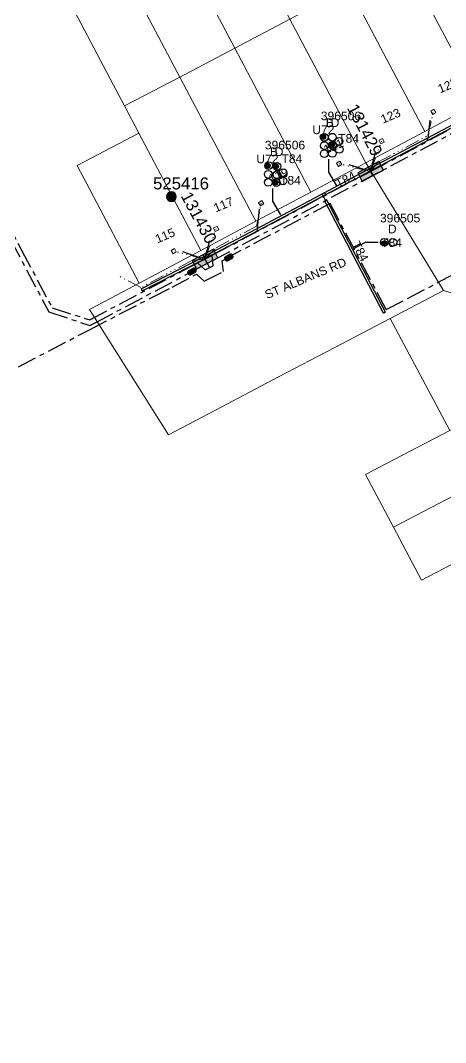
# Model space of a CAD drawing. Header units: metres. Extents: x 0 to 304202, y 0 to 6270858.
# Drawn here: x 303412.2 to 303500.8, y 6270068.2 to 6270281.1 of the extents above; entities that cross this region are included whole.
import ezdxf
from ezdxf import colors
from ezdxf.entities.mleader import LeaderData, LeaderLine
from ezdxf.enums import TextEntityAlignment as Align
from ezdxf.math import Vec2, Vec3

# ---------------------------------------------------------------- set-up
doc = ezdxf.new("R2010")
doc.units = ezdxf.units.M
doc.linetypes.add('Cable Exist UG', pattern=[7, 4, -1, 1, -1])
doc.linetypes.add('PHANTOMX2', pattern=[6.6, 3, -0.75, 0.2, -0.75, 0.2, -0.75, 0.2, -0.75])
doc.layers.get('0').update_dxf_attribs({"color": 6})
doc.layers.add('_User Miscellaneous10', color=252, linetype='Continuous', lineweight=13, plot=False, transparency=0.65)
for name, color, linetype, lineweight in [('Cadastre Developer_SP_NEW', 92, 'Continuous', 15), ('Cadastre Land Parcels_SP_EXT', 118, 'Continuous', 15), ('Cadastre Roads_SP_EXT', 218, 'Continuous', 15), ('Mains_HV_EXT', 13, 'Continuous', 25), ('Mains_LV_EXT', 163, 'Continuous', 25), ('Services_SP_EXT', 42, 'PHANTOMX2', 20)]:
    doc.layers.add(name, color=color, linetype=linetype, lineweight=lineweight)
for name, color, linetype in [('Duct_SP_EXT', 30, 'Continuous'), ('Equip_HV_EXT', 7, 'Continuous'), ('Equip_LV_EXT', 7, 'Continuous'), ('SupportsOH_SP_TR_HV_LV_SL_EXT', 7, 'Continuous'), ('SupportsUG_SP_LV_EXT', 7, 'Continuous'), ('Trench_SP_EXT', 7, 'Continuous')]:
    doc.layers.add(name, color=color, linetype=linetype)
doc.styles.add('iecARIAL', font='arial.ttf', dxfattribs={"height": 2})
doc.styles.add('POLE_LABEL', font='arial.ttf', dxfattribs={"height": 2})
doc.styles.get("Standard").update_dxf_attribs({"font": 'arial.ttf'})

# ---------------------------------------------------------------- blocks, each defined once
blk = doc.blocks.new('PILLAR_EXT')
blk.add_hatch(color=256).paths.add_polyline_path([(-2.5, 1), (-2.5, -1), (2.5, -1), (2.5, 1)])
for p, q in [((-2.5, 0), (2.5, 0)), ((0, 1), (0, -1))]:
    blk.add_line(p, q)
at = {"ltscale": 10}
blk.add_line((2.5, 0), (-2.5, 0), dxfattribs=at)
blk.add_lwpolyline([(-2.5, -1), (-1.25, -1), (1.25, -1), (2.5, -1), (2.5, 1), (-2.5, 1)], close=True)
at = {"width": 0.9, "flags": 8}
blk.add_attdef('ASSET_NUM', text='', height=2, rotation=90, dxfattribs=at).set_placement((-2, 4), align=Align.MIDDLE_LEFT)
for tag, p, flags in [('OWNED_BY', (0, -0.2), 9), ('STATE', (0, -0.4), 9), ('SUPPORT_TYPE', (0, -0.6), 9), ('STREETNAME', (0, -1.8), 9), ('SUBURB', (0, -2), 1), ('USAGE', (0, -0.8), 9), ('LEGEND', (0, -1), 9), ('LOCATION', (0, -1.2), 9), ('NOTES', (0, -1.4), 9), ('PARENT', (0, -1.6), 9)]:
    blk.add_attdef(tag, p, '', height=0.2, dxfattribs=dict(flags=flags))
blk = doc.blocks.new('DUCT_EXT')
blk.add_circle((0, 0.8), 0.8)
at = {"flags": 1}
blk.add_attdef('Z', (0, 0), '', height=0.2, dxfattribs=at)
at = {"flags": 9}
for tag, p in [('DUCT_CODE', (0, 0)), ('XSECT_TYPE', (0, -0.2)), ('STATE', (0, -0.6)), ('FB_REFERENCE', (0, -0.4)), ('NOTES', (0, -0.8))]:
    blk.add_attdef(tag, text='', height=0.2, dxfattribs=at).set_placement(p, align=Align.MIDDLE_LEFT)
blk = doc.blocks.new('CCP_EXT')
at = {"flags": 9}
for tag, p in [('STATE', (0, -1.8)), ('NOTES', (0, -2))]:
    blk.add_attdef(tag, text='', height=0.2, dxfattribs=at).set_placement(p, align=Align.MIDDLE_LEFT)
at = {"transparency": 33554687}
blk.add_wipeout([(0, 0.57), (0.57, 0), (0, -0.57), (-0.57, 0)], dxfattribs=at)
blk.add_lwpolyline([(-0.57, 0), (0, 0.57), (0.57, 0), (0, -0.57), (-0.57, 0)])
at = {"flags": 1}
blk.add_attdef('Z', (0, 0), '', height=0.2, dxfattribs=at)
at = {"flags": 9}
for tag, p in [('CCP_TYPE', (0, 0)), ('CONSTRUCTED_VOLTAGE', (0, -0.2)), ('OPERATING_VOLTAGE', (0, -0.6)), ('ORIENTATION', (0, -0.8)), ('OWNED_BY', (0, -1)), ('NO_PHASES', (0, -0.4)), ('USAGE', (0, -1.2)), ('LEGEND', (0, -1.4)), ('LIFE_SUPPORT', (0, -1.6))]:
    blk.add_attdef(tag, text='', height=0.2, dxfattribs=at).set_placement(p, align=Align.MIDDLE_LEFT)
blk = doc.blocks.new('POLE_EXT')
blk.add_hatch(color=256).paths.add_polyline_path([(-1, 0, 1), (1, 0, 1)])
blk.add_lwpolyline([(-1, 0, 1), (1, 0, 1)], format="xyb", close=True)
at = {"flags": 8}
blk.add_attdef('pNumber', text='', height=2, dxfattribs=at).set_placement((2.5, 2.5), align=Align.MIDDLE_CENTER)
at = {"style": 'POLE_LABEL', "flags": 9}
for tag, p in [('STRUCTURE_PLANT_NUMBER', (1.35, 0.03)), ('STREET_CODE', (1.35, -0.2))]:
    blk.add_attdef(tag, text='', height=0.2, dxfattribs=at).set_placement(p, align=Align.MIDDLE_LEFT)
at = {"flags": 9}
for tag, p in [('OWNED_BY', (1.35, -0.4)), ('SPECIAL_USE', (1.35, -0.8)), ('STATE', (1.35, -1)), ('cLV', (1.35, -1.4)), ('hDepth', (1.35, -1.6)), ('hDia', (1.35, -1.8)), ('cHV', (1.35, -2)), ('PARENT', (1.35, -0.6)), ('USAGE', (1.35, -1.2)), ('LBRACKET', (1.35, -2.2)), ('cLinedev', (1.35, -3.4)), ('pExisting', (1.35, -3.8)), ('LExisting', (1.35, -2.4)), ('LANTNUMBER', (1.35, -2.6)), ('LOther', (1.35, -2.8)), ('LRemove', (1.35, -3)), ('LEGEND', (1.35, -3.2)), ('LOCATION', (1.35, -3.6)), ('PFNUMBER', (1.35, -4)), ('NEWPFNUMBER', (1.35, -4.2)), ('pFooting', (1.35, -4.4)), ('pNew', (1.35, -4.6)), ('pRelocate', (1.35, -5)), ('pRemove', (1.35, -5.2)), ('pReplace', (1.35, -5.4)), ('pStay', (1.35, -5.6)), ('pType', (1.35, -5.8)), ('cspan', (1.35, -6)), ('STREETNAME', (1.35, -6.2)), ('SUBURB', (1.35, -6.4)), ('OPERATED_BY', (1.36, -7.01)), ('NOTES', (1.35, -6.6)), ('MAINTAINED_BY', (1.36, -6.81))]:
    blk.add_attdef(tag, text='', height=0.2, dxfattribs=at).set_placement(p, align=Align.MIDDLE_LEFT)
at = {"flags": 1}
blk.add_attdef('Z', (1.35, -7.33), '', height=0.2, dxfattribs=at)
blk = doc.blocks.new('HV_STJ_EXT')
h = blk.add_hatch(color=256)
edge = h.paths.add_edge_path()
edge.add_ellipse((-0.59, 0.13), major_axis=(0.226, 0.226), ratio=1, start_angle=45, end_angle=135)
edge.add_line((-0.91, 0.13), (-0.91, -0.13))
edge.add_ellipse((-0.59, -0.13), major_axis=(0.226, 0.226), ratio=1, start_angle=135, end_angle=225)
edge.add_line((-0.59, -0.45), (0.59, -0.45))
edge.add_ellipse((0.59, -0.13), major_axis=(-0.226, 0.226), ratio=1, start_angle=135, end_angle=225)
edge.add_line((0.91, -0.13), (0.91, 0.13))
edge.add_ellipse((0.59, 0.13), major_axis=(-0.226, 0.226), ratio=1, start_angle=225, end_angle=315)
edge.add_line((0.59, 0.45), (-0.59, 0.45))
blk.add_lwpolyline([(-0.91, 0.13), (-0.91, -0.13, 0.414214), (-0.59, -0.45), (0.59, -0.45, 0.414214), (0.91, -0.13), (0.91, 0.13, 0.414214), (0.59, 0.45), (-0.59, 0.45, 0.414214)], format="xyb", close=True)
for tag, flags, p in [('ORIENTATION', 9, (1.5, 0)), ('Z', 1, (1.5, -0.8)), ('USAGE', 9, (1.5, -0.2)), ('LEGEND', 9, (1.5, -0.4)), ('NOTES', 9, (1.5, -0.6))]:
    blk.add_attdef(tag, text='', height=0.2, dxfattribs=dict(flags=flags)).set_placement(p, align=Align.MIDDLE_LEFT)
blk = doc.blocks.new('LV_STJ_EXT')
h = blk.add_hatch(color=256)
edge = h.paths.add_edge_path()
edge.add_ellipse((-0.59, 0.13), major_axis=(0.226, 0.226), ratio=1, start_angle=45, end_angle=135)
edge.add_line((-0.91, 0.13), (-0.91, -0.13))
edge.add_ellipse((-0.59, -0.13), major_axis=(0.226, 0.226), ratio=1, start_angle=135, end_angle=225)
edge.add_line((-0.59, -0.45), (0.59, -0.45))
edge.add_ellipse((0.59, -0.13), major_axis=(-0.226, 0.226), ratio=1, start_angle=135, end_angle=225)
edge.add_line((0.91, -0.13), (0.91, 0.13))
edge.add_ellipse((0.59, 0.13), major_axis=(-0.226, 0.226), ratio=1, start_angle=225, end_angle=315)
edge.add_line((0.59, 0.45), (-0.59, 0.45))
blk.add_lwpolyline([(-0.91, 0.13), (-0.91, -0.13, 0.414214), (-0.59, -0.45), (0.59, -0.45, 0.414214), (0.91, -0.13), (0.91, 0.13, 0.414214), (0.59, 0.45), (-0.59, 0.45, 0.414214)], format="xyb", close=True)
at = {"flags": 1}
blk.add_attdef('Z', (0, 0), '', height=0.2, dxfattribs=at)
at = {"flags": 9}
for tag, p in [('ORIENTATION', (0, 0)), ('USAGE', (0, -0.2)), ('LEGEND', (0, -0.4)), ('NOTES', (0, -0.6))]:
    blk.add_attdef(tag, text='', height=0.2, dxfattribs=at).set_placement(p, align=Align.MIDDLE_LEFT)
blk = doc.blocks.new('CABLE_LARGE_EXT')
h = blk.add_hatch(color=256)
edge = h.paths.add_edge_path()
edge.add_arc((0, 0.55), 0.55, 0, 360)
blk.add_circle((0, 0.55), 0.55)
at = {"flags": 1}
blk.add_attdef('Z', (0, 0), '', height=0.2, dxfattribs=at)
at = {"flags": 9}
for tag, p in [('COND_CODE', (0, 0)), ('STATE', (0, -0.4)), ('XSECT_SIZE', (0, -0.6)), ('FB_REFERENCE', (0, -0.2)), ('NOTES', (0, -0.8))]:
    blk.add_attdef(tag, text='', height=0.2, dxfattribs=at).set_placement(p, align=Align.MIDDLE_LEFT)

msp = doc.modelspace()

# ---------------------------------------------------------------- linework, layer by layer
at = {"layer": 'Cadastre Land Parcels_SP_EXT', "linetype": 'Continuous'}
for points in [[(303468.349, 6270281.409), (303452.494, 6270311.514), (303441.014, 6270305.484), (303456.87, 6270275.378), (303468.349, 6270281.409)], [(303456.87, 6270275.378), (303441.014, 6270305.484), (303429.534, 6270299.453), (303445.391, 6270269.347), (303456.87, 6270275.378)], [(303445.391, 6270269.347), (303429.534, 6270299.453), (303418.054, 6270293.423), (303430.939, 6270268.964), (303433.912, 6270263.316), (303445.391, 6270269.347)], [(303519.399, 6270270.185), (303503.668, 6270299.967), (303492.189, 6270293.936), (303507.941, 6270264.099), (303519.399, 6270270.185)], [(303507.941, 6270264.099), (303492.189, 6270293.936), (303480.71, 6270287.905), (303496.483, 6270258.014), (303507.941, 6270264.099)], [(303496.483, 6270258.014), (303480.71, 6270287.905), (303468.349, 6270281.409), (303484.144, 6270251.46), (303496.483, 6270258.014)], [(303484.144, 6270251.46), (303468.349, 6270281.409), (303456.87, 6270275.378), (303472.685, 6270245.374), (303484.144, 6270251.46)], [(303472.685, 6270245.374), (303456.87, 6270275.378), (303445.391, 6270269.347), (303461.227, 6270239.287), (303472.685, 6270245.374)], [(303461.227, 6270239.287), (303445.391, 6270269.347), (303433.912, 6270263.316), (303436.887, 6270257.668), (303449.769, 6270233.202), (303461.227, 6270239.287)], [(303449.769, 6270233.202), (303436.887, 6270257.668), (303424.018, 6270250.905), (303436.922, 6270226.378), (303449.769, 6270233.202)], [(303517.208, 6270203.866), (303507.142, 6270222.827), (303500.379, 6270224.891), (303489.258, 6270219.056), (303501.65, 6270195.725), (303517.208, 6270203.866)], [(303523.055, 6270192.851), (303517.208, 6270203.866), (303501.65, 6270195.725), (303489.949, 6270189.601), (303484.098, 6270186.539), (303489.945, 6270175.522), (303523.055, 6270192.851)], [(303528.901, 6270181.836), (303523.055, 6270192.851), (303489.945, 6270175.522), (303495.793, 6270164.507), (303528.901, 6270181.836)]]:
    msp.add_lwpolyline(points, close=True, dxfattribs=at)
at = {"layer": 'Duct_SP_EXT'}
for p, q in [((303496.886, 6270256.574), (303496.998, 6270256.362)), ((303496.886, 6270256.574), (303496.998, 6270256.362)), ((303497.111, 6270256.15), (303496.998, 6270256.362)), ((303497.111, 6270256.15), (303496.998, 6270256.362)), ((303485.128, 6270250.329), (303485.24, 6270250.117)), ((303485.128, 6270250.329), (303485.24, 6270250.117)), ((303485.353, 6270249.905), (303485.24, 6270250.117)), ((303485.353, 6270249.905), (303485.24, 6270250.117)), ((303475.556, 6270245.245), (303475.669, 6270245.033)), ((303475.557, 6270245.245), (303475.669, 6270245.033)), ((303475.782, 6270244.822), (303475.669, 6270245.033)), ((303475.782, 6270244.822), (303475.669, 6270245.033)), ((303475.612, 6270243.474), (303475.825, 6270243.585)), ((303487.827, 6270220.151), (303475.612, 6270243.474)), ((303476.037, 6270243.696), (303475.825, 6270243.585)), ((303488.253, 6270220.374), (303476.037, 6270243.696)), ((303461.437, 6270237.719), (303461.55, 6270237.507)), ((303461.438, 6270237.719), (303461.55, 6270237.507)), ((303461.663, 6270237.295), (303461.55, 6270237.507)), ((303461.662, 6270237.295), (303461.55, 6270237.507)), ((303450.385, 6270231.876), (303450.497, 6270231.664)), ((303450.388, 6270231.878), (303450.497, 6270231.664)), ((303450.607, 6270231.45), (303450.497, 6270231.664)), ((303450.61, 6270231.452), (303450.497, 6270231.664)), ((303437.389, 6270225.222), (303437.499, 6270225.008)), ((303437.608, 6270224.795), (303437.499, 6270225.008)), ((303487.827, 6270220.151), (303488.04, 6270220.262)), ((303488.253, 6270220.374), (303488.04, 6270220.262))]:
    msp.add_line(p, q, dxfattribs=at)
for points in [[(303476.375, 6270252.223), (303476.375, 6270249.556), (303478.052, 6270246.686)], [(303464.723, 6270246.152), (303464.723, 6270243.486), (303466.4, 6270240.615)], [(303486.71, 6270234.88), (303484.065, 6270234.88), (303481.575, 6270233.56)]]:
    msp.add_lwpolyline(points, dxfattribs=at)
at = {"layer": 'Mains_LV_EXT', "linetype": 'Cable Exist UG'}
msp.add_lwpolyline([(303488.438, 6270220.884), (303492.855, 6270223.202), (303492.855, 6270223.202), (303517.114, 6270235.929), (303519.92, 6270237.525), (303519.92, 6270237.525), (303518.63, 6270241.242), (303530.102, 6270247.261), (303533.578, 6270244.567)], dxfattribs=at)
at = {"layer": 'Trench_SP_EXT', "linetype": 'Cable Exist UG'}
for points in [[(303497.482, 6270260.347), (303497.095, 6270256.539)], [(303475.816, 6270243.567), (303475.174, 6270244.77)], [(303445.974, 6270232.967), (303450.609, 6270231.4), (303451.804, 6270235.848)], [(303451.59, 6270229.733), (303450.497, 6270231.664)]]:
    msp.add_lwpolyline(points, dxfattribs=at)

# ---------------------------------------------------------------- block references
at = {"layer": 'Duct_SP_EXT'}
for name, p in [('CABLE_LARGE_EXT', (303475.227, 6270256.344)), ('CABLE_LARGE_EXT', (303476.949, 6270254.613)), ('DUCT_EXT', (303466.893, 6270246.913)), ('DUCT_EXT', (303466.914, 6270248.632))]:
    msp.add_blockref(name, p, dxfattribs=at)
for name, p, rotation in [('DUCT_EXT', (303474.712, 6270256.798), 269.5837323948675), ('DUCT_EXT', (303476.388, 6270256.816), 269.8935672485853), ('DUCT_EXT', (303474.712, 6270255.085), 269.6082069237326), ('DUCT_EXT', (303476.37, 6270255.14), 269.5527340606093), ('DUCT_EXT', (303477.803, 6270255.978), 269.5577457965875), ('DUCT_EXT', (303477.822, 6270254.284), 269.0244877988931), ('DUCT_EXT', (303474.712, 6270253.372), 269.9713220421934), ('DUCT_EXT', (303476.388, 6270253.427), 270.1865322627817), ('DUCT_EXT', (303463.134, 6270250.902), 269.6054296917052), ('CABLE_LARGE_EXT', (303463.134, 6270250.902), 270.3819296306791), ('DUCT_EXT', (303464.87, 6270250.731), 268.3117710233238), ('CABLE_LARGE_EXT', (303464.87, 6270250.731), 268.873542757234), ('DUCT_EXT', (303463.048, 6270249.081), 269.6895467391117), ('DUCT_EXT', (303464.848, 6270248.995), 269.7508616942554), ('DUCT_EXT', (303463.07, 6270247.409), 268.8795735971176), ('CABLE_LARGE_EXT', (303464.741, 6270247.366), 269.7234821532867), ('DUCT_EXT', (303464.741, 6270247.366), 269.9999999999998), ('DUCT_EXT', (303488.034, 6270234.122), 0.3538012448809271), ('DUCT_EXT', (303489.855, 6270234.087), 359.9738297023954), ('CABLE_LARGE_EXT', (303488.034, 6270234.122), 359.5006951124039)]:
    msp.add_blockref(name, p, dxfattribs=dict(at, rotation=rotation))
at = {"layer": 'Equip_HV_EXT', "rotation": 28.10892119503363}
msp.add_blockref('HV_STJ_EXT', (303447.957, 6270228.834), dxfattribs=at)
at = {"layer": 'Equip_LV_EXT', "rotation": 28.97349769895932}
msp.add_blockref('LV_STJ_EXT', (303455.637, 6270231.739), dxfattribs=at)
at = {"layer": 'SupportsOH_SP_TR_HV_LV_SL_EXT'}
ref = msp.add_blockref('POLE_EXT', (303443.669, 6270244.43), dxfattribs=at)
ref.add_attrib('ASSET_NUM', '525416', dxfattribs={"layer": '0', "height": 2.5, "style": 'POLE_LABEL'}).set_placement((303445.669, 6270245.18), align=Align.BOTTOM_CENTER)
at = {"layer": 'SupportsUG_SP_LV_EXT'}
ref = msp.add_blockref('PILLAR_EXT', (303485.158, 6270249.662), dxfattribs=dict(at, rotation=28.00941182109485))
ref.add_attrib('ASSET_NUM', '131429', dxfattribs={"layer": '0', "height": 2.5, "rotation": 297.46461, "style": 'iecARIAL'}).set_placement((303486.658, 6270253.162), align=Align.MIDDLE_RIGHT)
ref = msp.add_blockref('PILLAR_EXT', (303450.662, 6270231.42), dxfattribs=dict(at, rotation=27.70627430790893))
ref.add_attrib('ASSET_NUM', '131430', dxfattribs={"layer": '0', "height": 2.5, "rotation": 298.24008, "style": 'iecARIAL'}).set_placement((303452.162, 6270234.92), align=Align.MIDDLE_RIGHT)

# ---------------------------------------------------------------- texts
at = {"layer": 'Cadastre Land Parcels_SP_EXT'}
for s, rotation, p in [('125', 22.88916, (303499.634, 6270265.939)), ('123', 22.89048, (303487.736, 6270259.62)), ('121', 22.89117, (303475.839, 6270253.301)), ('119', 22.89117, (303464.381, 6270247.216)), ('117', 22.88916, (303452.924, 6270241.13)), ('115', 22.892, (303440.772, 6270234.677))]:
    msp.add_text(s, height=1.8, rotation=rotation, dxfattribs=at).set_placement(p)
at = {"layer": 'Cadastre Roads_SP_EXT'}
msp.add_text('ST ALBANS RD', height=1.8, rotation=22.88916, dxfattribs=at).set_placement((303463.592, 6270223.059))
at = {"layer": 'Duct_SP_EXT'}
for s, p in [('396506', (303474.79, 6270260.343)), ('U72', (303473.008, 6270257.45)), ('B', (303475.834, 6270258.943)), ('D', (303476.84, 6270258.943)), ('T84', (303478.418, 6270255.662)), ('396506', (303463.138, 6270254.273)), ('B', (303464.182, 6270252.873)), ('D', (303465.188, 6270252.873)), ('U72', (303461.356, 6270251.379)), ('T84', (303466.606, 6270251.417)), ('T84', (303466.301, 6270246.932)), ('396505', (303487.114, 6270239.051)), ('D', (303488.77, 6270236.793)), ('T84', (303487.36, 6270233.949))]:
    msp.add_text(s, height=1.8, dxfattribs=at).set_placement(p)
at = {"layer": 'Mains_LV_EXT'}
msp.add_text('T84', height=1.8, rotation=297.94566, dxfattribs=at).set_placement((303481.199, 6270234.529))

# ---------------------------------------------------------------- next in the draw order: block references
at = {"layer": 'Services_SP_EXT'}
for p, rotation in [((303498.23, 6270262.106), 256.7385206332171), ((303487.459, 6270255.983), 250.0094118513584), ((303478.63, 6270251.287), 346.0094119639132), ((303462.365, 6270243.042), 258.816034214977), ((303452.997, 6270237.729), 249.7062741063413), ((303444.143, 6270233.08), 345.7062742823153)]:
    msp.add_blockref('CCP_EXT', p, dxfattribs=dict(at, rotation=rotation))

# ---------------------------------------------------------------- next in the draw order: linework, layer by layer
at = {"layer": 'Cadastre Roads_SP_EXT', "linetype": 'Continuous'}
msp.add_lwpolyline([(303454.169, 6270200.647), (303465.866, 6270206.784), (303477.562, 6270212.92), (303489.258, 6270219.056), (303500.379, 6270224.891), (303484.144, 6270251.46), (303472.685, 6270245.374), (303461.227, 6270239.287), (303449.769, 6270233.202), (303436.922, 6270226.378), (303426.624, 6270220.909), (303443.053, 6270194.814), (303454.169, 6270200.647)], close=True, dxfattribs=at)
at = {"layer": 'Duct_SP_EXT'}
for p, q in [((303520.525, 6270269.129), (303496.886, 6270256.574)), ((303520.75, 6270268.705), (303497.111, 6270256.15)), ((303496.886, 6270256.574), (303485.128, 6270250.329)), ((303497.111, 6270256.15), (303485.353, 6270249.905)), ((303485.128, 6270250.329), (303475.557, 6270245.245)), ((303485.353, 6270249.905), (303475.782, 6270244.822)), ((303475.556, 6270245.245), (303461.437, 6270237.719)), ((303475.782, 6270244.822), (303461.663, 6270237.295)), ((303461.438, 6270237.719), (303450.385, 6270231.876)), ((303461.662, 6270237.295), (303450.61, 6270231.452)), ((303437.389, 6270225.222), (303450.388, 6270231.878)), ((303437.608, 6270224.795), (303450.607, 6270231.45))]:
    msp.add_line(p, q, dxfattribs=at)
at = {"layer": 'Mains_HV_EXT', "linetype": 'Cable Exist UG'}
for points in [[(303508.329, 6270355.523), (303509.213, 6270353.826), (303507.514, 6270352.758), (303507.514, 6270352.758), (303506.435, 6270352.124), (303391.092, 6270291.521), (303393.477, 6270286.598), (303392.572, 6270283.489), (303392.572, 6270283.489), (303391.937, 6270281.506), (303389.669, 6270274.192), (303391.251, 6270271.203), (303391.251, 6270271.203), (303391.579, 6270270.442), (303406.166, 6270242.925), (303406.166, 6270242.925), (303406.94, 6270241.572), (303418.13, 6270220.441), (303426.696, 6270217.569), (303426.696, 6270217.569), (303427.916, 6270218.198), (303447.957, 6270228.834)], [(303447.957, 6270228.834), (303452.304, 6270231.152), (303452.304, 6270231.152), (303562.994, 6270289.943), (303564.3, 6270290.627), (303564.3, 6270290.627), (303567.967, 6270292.549), (303568.577, 6270292.548), (303568.577, 6270292.548), (303579.681, 6270270.562), (303589.53, 6270267.525), (303597.532, 6270252.454), (303597.926, 6270251.659), (303592.079, 6270248.574), (303592.704, 6270246.882)]]:
    msp.add_lwpolyline(points, dxfattribs=at)
at = {"layer": 'Mains_LV_EXT', "linetype": 'Cable Exist UG'}
for points in [[(303485.158, 6270249.662), (303520.622, 6270268.57)], [(303401.854, 6270253.241), (303412.467, 6270233.272), (303412.467, 6270233.272), (303418.841, 6270221.234), (303426.652, 6270218.766), (303426.652, 6270218.766), (303449.126, 6270230.613), (303449.126, 6270230.613), (303450.677, 6270229.175), (303452.35, 6270230.019), (303452.167, 6270232.203), (303452.167, 6270232.203), (303485.388, 6270249.856)], [(303488.438, 6270220.884), (303476.719, 6270242.97), (303476.719, 6270242.97), (303455.321, 6270231.691)], [(303388.49, 6270198.536), (303392.186, 6270198.566), (303392.186, 6270198.566), (303405.637, 6270205.751), (303426.607, 6270216.682), (303439.742, 6270223.499), (303443.816, 6270225.574), (303448.873, 6270228.253), (303450.476, 6270226.843), (303454.512, 6270228.795), (303454.247, 6270231.044), (303455.637, 6270231.739)]]:
    msp.add_lwpolyline(points, dxfattribs=at)
at = {"layer": 'Services_SP_EXT'}
for points in [[(303485.158, 6270249.662), (303486.655, 6270251.594), (303486.655, 6270251.594), (303497.06, 6270257.141), (303498.23, 6270262.106)], [(303485.158, 6270249.662), (303487.459, 6270255.983)], [(303485.158, 6270249.662), (303478.63, 6270251.287)], [(303450.673, 6270231.435), (303452.988, 6270233.779), (303452.988, 6270233.779), (303461.419, 6270238.257), (303462.365, 6270243.042)], [(303450.609, 6270231.4), (303452.997, 6270237.729)], [(303450.656, 6270231.467), (303447.773, 6270231.027), (303447.773, 6270231.027), (303437.295, 6270225.465), (303432.742, 6270227.875)], [(303450.593, 6270231.43), (303444.143, 6270233.08)]]:
    msp.add_lwpolyline(points, dxfattribs=at)
at = {"layer": 'Trench_SP_EXT', "linetype": 'Cable Exist UG'}
for points in [[(303480.599, 6270251.113), (303485.169, 6270249.739), (303486.362, 6270254.214)], [(303461.947, 6270241.796), (303461.543, 6270237.651)]]:
    msp.add_lwpolyline(points, dxfattribs=at)

# ---------------------------------------------------------------- next in the draw order: texts
at = {"layer": 'Mains_LV_EXT'}
msp.add_text('T84', height=1.8, rotation=27.97417, dxfattribs=at).set_placement((303478.449, 6270246.17))

# ---------------------------------------------------------------- next in the draw order: leaders
at = {"layer": '_User Miscellaneous10'}
ml = msp.add_multileader_mtext('Standard', dxfattribs=at)
ml.set_content('150w MH\\P7.5m MH\\P3m OR', color=256)
ml.set_leader_properties()
ml.build(insert=Vec2(0, 0))
ml.multileader.update_dxf_attribs({"leader_type": 2, "has_text_frame": 1, "text_left_attachment_type": 2, "text_right_attachment_type": 2, "dogleg_length": 0.01, "arrow_head_size": 2.5})
ctx = ml.context
ctx.base_point, ctx.char_height, ctx.arrow_head_size, ctx.landing_gap_size, ctx.plane_origin = Vec3(303639.882, 6270501.634), 1.8, 2.5, 1, Vec3(303629.882, 6270495.007)
ctx.left_attachment, ctx.right_attachment = 2, 2
notes = []
notes.append((ctx, [(0, (0, 0, 0), (0, 0), (1, 0), 1, [])]))
ctx.mtext.insert, ctx.mtext.width, ctx.mtext.flow_direction = Vec3(303640.882, 6270506.007), 11.72163, 5
ml = msp.add_multileader_mtext('Standard', dxfattribs=at)
ml.set_content('250w HPS\\P10.5m MH\\P4.5m OR', color=256)
ml.set_leader_properties()
ml.build(insert=Vec2(0, 0))
ml.multileader.update_dxf_attribs({"leader_type": 2, "has_text_frame": 1, "text_left_attachment_type": 2, "text_right_attachment_type": 2, "dogleg_length": 0.01, "arrow_head_size": 2.5})
ctx = ml.context
ctx.base_point, ctx.char_height, ctx.arrow_head_size, ctx.landing_gap_size, ctx.plane_origin = Vec3(303640.387, 6270488.503), 1.8, 2.5, 1, Vec3(303628.371, 6270485.499)
ctx.left_attachment, ctx.right_attachment = 2, 2
notes.append((ctx, [(0, (0, 0, 0), (0, 0), (1, 0), 1, [])]))
ctx.mtext.insert, ctx.mtext.width, ctx.mtext.flow_direction = Vec3(303641.387, 6270492.892), 18.21344, 5
ml = msp.add_multileader_mtext('Standard', dxfattribs=at)
ml.set_content('250w HPS\\P10.5m MH\\P4.5m OR', color=256)
ml.set_leader_properties()
ml.build(insert=Vec2(0, 0))
ml.multileader.update_dxf_attribs({"leader_type": 2, "has_text_frame": 1, "text_left_attachment_type": 2, "text_right_attachment_type": 2, "dogleg_length": 0.01, "arrow_head_size": 2.5})
ctx = ml.context
ctx.base_point, ctx.char_height, ctx.arrow_head_size, ctx.landing_gap_size, ctx.plane_origin = Vec3(303665.371, 6270441.11), 1.8, 2.5, 1, Vec3(303655.371, 6270434.499)
ctx.left_attachment, ctx.right_attachment = 2, 2
notes.append((ctx, [(0, (0, 0, 0), (0, 0), (1, 0), 1, [])]))
ctx.mtext.insert, ctx.mtext.width, ctx.mtext.flow_direction = Vec3(303666.371, 6270445.499), 18.21344, 5
ml = msp.add_multileader_mtext('Standard', dxfattribs=at)
ml.set_content('250w HPS\\P10.5m MH\\P4.5m OR', color=256)
ml.set_leader_properties()
ml.build(insert=Vec2(0, 0))
ml.multileader.update_dxf_attribs({"leader_type": 2, "has_text_frame": 1, "text_left_attachment_type": 2, "text_right_attachment_type": 2, "dogleg_length": 0.01, "arrow_head_size": 2.5})
ctx = ml.context
ctx.base_point, ctx.char_height, ctx.arrow_head_size, ctx.landing_gap_size, ctx.plane_origin = Vec3(303690.856, 6270390.417), 1.8, 2.5, 1, Vec3(303680.856, 6270385.477)
ctx.left_attachment, ctx.right_attachment = 2, 2
notes.append((ctx, [(0, (0, 0, 0), (0, 0), (1, 0), 1, [])]))
ctx.mtext.insert, ctx.mtext.width, ctx.mtext.flow_direction = Vec3(303691.856, 6270396.477), 12.62441, 5
ml = msp.add_multileader_mtext('Standard', dxfattribs=at)
ml.set_content('150w MH\\P7.5m MH\\P3m OR', color=256)
ml.set_leader_properties()
ml.build(insert=Vec2(0, 0))
ml.multileader.update_dxf_attribs({"leader_type": 2, "has_text_frame": 1, "text_left_attachment_type": 2, "text_right_attachment_type": 2, "dogleg_length": 0.01, "arrow_head_size": 2.5})
ctx = ml.context
ctx.base_point, ctx.char_height, ctx.arrow_head_size, ctx.landing_gap_size, ctx.plane_origin = Vec3(303704.371, 6270377.126), 1.8, 2.5, 1, Vec3(303694.371, 6270370.499)
ctx.left_attachment, ctx.right_attachment = 2, 2
notes.append((ctx, [(0, (0, 0, 0), (0, 0), (1, 0), 1, [])]))
ctx.mtext.insert, ctx.mtext.width, ctx.mtext.flow_direction = Vec3(303705.371, 6270381.499), 11.72163, 5
for ctx, leaders in notes:
    for number, flags, end, landing, length, lines in leaders:
        leader = LeaderData()
        leader.index, (leader.has_last_leader_line, leader.has_dogleg_vector, leader.attachment_direction) = number, flags
        leader.last_leader_point, leader.dogleg_vector, leader.dogleg_length = Vec3(end), Vec3(landing), length
        for number, points, colour, breaks in lines:
            line = LeaderLine()
            line.index, line.vertices, line.color, line.breaks = number, Vec3.list(points), colors.encode_raw_color(colour), breaks
            leader.lines.append(line)
        ctx.leaders.append(leader)

# ---------------------------------------------------------------- next in the draw order: leaders
at = {"layer": 'Cadastre Developer_SP_NEW'}
ml = msp.add_multileader_mtext('Standard', dxfattribs=at)
ml.set_content('{\\C7;CONSTRUCTED UNDER URS16232}', color=256)
ml.set_leader_properties()
ml.build(insert=Vec2(0, 0))
ml.multileader.update_dxf_attribs({"leader_type": 2, "has_text_frame": 1, "text_left_attachment_type": 2, "text_right_attachment_type": 2, "dogleg_length": 0.01})
ctx = ml.context
ctx.base_point, ctx.char_height, ctx.plane_origin, ctx.plane_x_axis, ctx.plane_y_axis = Vec3(303652.039, 6270457.854), 1.8, Vec3(304505.856, 6271177.178), Vec3(0.8848718, 0.4658345), Vec3(-0.4658345, 0.8848718)
ctx.left_attachment, ctx.right_attachment, ctx.text_align_type = 2, 2, 1
notes = []
notes.append((ctx, [(0, (0, 0, 0), (0, 0), (1, 0), 1, [])]))
ctx.mtext.insert, ctx.mtext.text_direction, ctx.mtext.rotation, ctx.mtext.width, ctx.mtext.alignment, ctx.mtext.flow_direction = Vec3(303662.23, 6270465.985), Vec3(0.8848718, 0.4658345), 0.4845775, 21.76031, 2, 5
ctx.mtext.has_bg_fill, ctx.mtext.bg_color, ctx.mtext.bg_scale_factor, ctx.mtext.bg_transparency, ctx.mtext.use_window_bg_color = 1, -1073741824, 2, 0, 1
for ctx, leaders in notes:
    for number, flags, end, landing, length, lines in leaders:
        leader = LeaderData()
        leader.index, (leader.has_last_leader_line, leader.has_dogleg_vector, leader.attachment_direction) = number, flags
        leader.last_leader_point, leader.dogleg_vector, leader.dogleg_length = Vec3(end), Vec3(landing), length
        for number, points, colour, breaks in lines:
            line = LeaderLine()
            line.index, line.vertices, line.color, line.breaks = number, Vec3.list(points), colors.encode_raw_color(colour), breaks
            leader.lines.append(line)
        ctx.leaders.append(leader)

# ---------------------------------------------------------------- next in the draw order: leaders
ml = msp.add_multileader_mtext('Standard', dxfattribs=at)
ml.set_content('{\\C7;CONSTRUCTED UNDER URS18369}', color=256)
ml.set_leader_properties()
ml.build(insert=Vec2(0, 0))
ml.multileader.update_dxf_attribs({"leader_type": 2, "has_text_frame": 1, "text_left_attachment_type": 2, "text_right_attachment_type": 2, "dogleg_length": 0.01})
ctx = ml.context
ctx.base_point, ctx.char_height, ctx.plane_origin, ctx.plane_x_axis, ctx.plane_y_axis = Vec3(303910.719, 6270584.601), 1.8, Vec3(305059.721, 6271101.545), Vec3(0.8878186, 0.4601935), Vec3(-0.4601935, 0.8878186)
ctx.left_attachment, ctx.right_attachment, ctx.text_align_type = 2, 2, 1
notes = []
notes.append((ctx, [(0, (0, 0, 0), (0, 0), (1, 0), 1, [])]))
ctx.mtext.insert, ctx.mtext.text_direction, ctx.mtext.rotation, ctx.mtext.width, ctx.mtext.alignment, ctx.mtext.flow_direction = Vec3(303920.971, 6270592.672), Vec3(0.8878186, 0.4601935), 0.4782132, 23.5182, 2, 5
ctx.mtext.has_bg_fill, ctx.mtext.bg_color, ctx.mtext.bg_scale_factor, ctx.mtext.bg_transparency, ctx.mtext.use_window_bg_color = 1, -1073741824, 2, 0, 1
for ctx, leaders in notes:
    for number, flags, end, landing, length, lines in leaders:
        leader = LeaderData()
        leader.index, (leader.has_last_leader_line, leader.has_dogleg_vector, leader.attachment_direction) = number, flags
        leader.last_leader_point, leader.dogleg_vector, leader.dogleg_length = Vec3(end), Vec3(landing), length
        for number, points, colour, breaks in lines:
            line = LeaderLine()
            line.index, line.vertices, line.color, line.breaks = number, Vec3.list(points), colors.encode_raw_color(colour), breaks
            leader.lines.append(line)
        ctx.leaders.append(leader)

# ---------------------------------------------------------------- next in the draw order: leaders
ml = msp.add_multileader_mtext('Standard', dxfattribs=at)
ml.set_content('{\\C7;CONSTRUCTED UNDER URS18369}', color=256)
ml.set_leader_properties()
ml.build(insert=Vec2(0, 0))
ml.multileader.update_dxf_attribs({"leader_type": 2, "has_text_frame": 1, "text_left_attachment_type": 2, "text_right_attachment_type": 2, "dogleg_length": 0.01})
ctx = ml.context
ctx.base_point, ctx.char_height, ctx.plane_origin, ctx.plane_x_axis, ctx.plane_y_axis = Vec3(303792.046, 6270524.313), 1.8, Vec3(304941.048, 6271041.257), Vec3(0.8878186, 0.4601935), Vec3(-0.4601935, 0.8878186)
ctx.left_attachment, ctx.right_attachment, ctx.text_align_type = 2, 2, 1
notes = []
notes.append((ctx, [(0, (0, 0, 0), (0, 0), (1, 0), 1, [])]))
ctx.mtext.insert, ctx.mtext.text_direction, ctx.mtext.rotation, ctx.mtext.width, ctx.mtext.alignment, ctx.mtext.flow_direction = Vec3(303802.299, 6270532.384), Vec3(0.8878186, 0.4601935), 0.4782132, 23.5182, 2, 5
ctx.mtext.has_bg_fill, ctx.mtext.bg_color, ctx.mtext.bg_scale_factor, ctx.mtext.bg_transparency, ctx.mtext.use_window_bg_color = 1, -1073741824, 2, 0, 1
for ctx, leaders in notes:
    for number, flags, end, landing, length, lines in leaders:
        leader = LeaderData()
        leader.index, (leader.has_last_leader_line, leader.has_dogleg_vector, leader.attachment_direction) = number, flags
        leader.last_leader_point, leader.dogleg_vector, leader.dogleg_length = Vec3(end), Vec3(landing), length
        for number, points, colour, breaks in lines:
            line = LeaderLine()
            line.index, line.vertices, line.color, line.breaks = number, Vec3.list(points), colors.encode_raw_color(colour), breaks
            leader.lines.append(line)
        ctx.leaders.append(leader)

doc.saveas('drawing.dxf')
